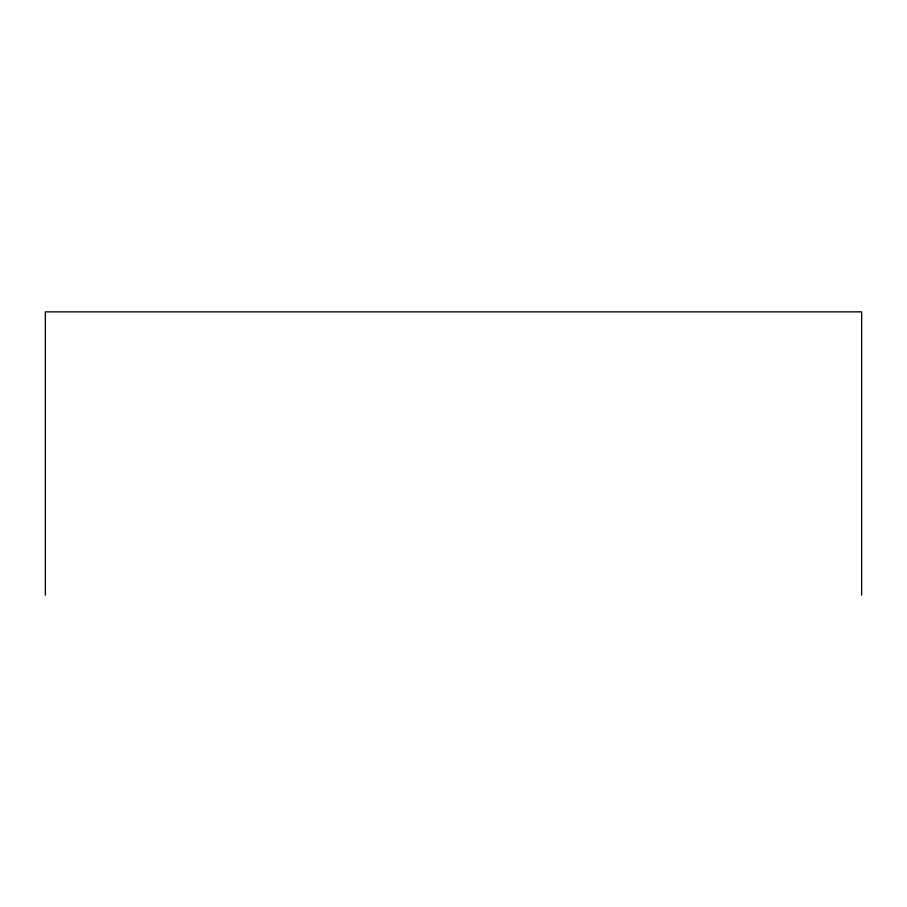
<?xml version="1.0" encoding="UTF-8"?>
<svg xmlns="http://www.w3.org/2000/svg" width="907" height="907" viewBox="0 0 907 907"><rect width="100%" height="100%" fill="white"/><g stroke="black" fill="none" stroke-linecap="round" stroke-linejoin="round"><path stroke-width="1.36" d="M861.65 595.139L861.65 311.861L45.35 311.861L45.35 595.139"/></g></svg>
